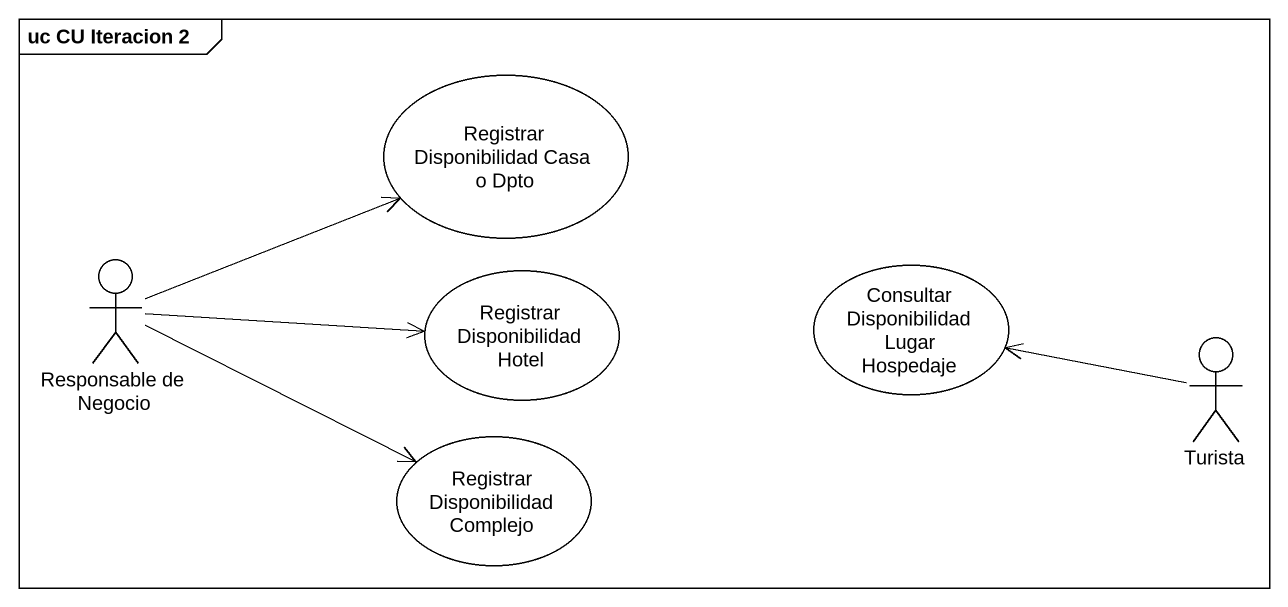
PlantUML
@startuml
mainframe uc CU Iteracion 2
usecase "Registrar Disponibilidad Casa o Dpto" as Registrar_Disponibilidad
actor "Responsable de Negocio" as Responsable_de_Negocio
usecase "Registrar Disponibilidad Hotel" as Registrar_Disponibilidad_2
usecase "Consultar Disponibilidad Lugar Hospedaje" as Consultar_Disponibilidad
actor Turista
usecase "Registrar Disponibilidad Complejo" as Registrar_Disponibilidad_3
Responsable_de_Negocio -right-> Registrar_Disponibilidad
Responsable_de_Negocio -right-> Registrar_Disponibilidad_2
Responsable_de_Negocio -right-> Registrar_Disponibilidad_3
Turista -left-> Consultar_Disponibilidad
@enduml
